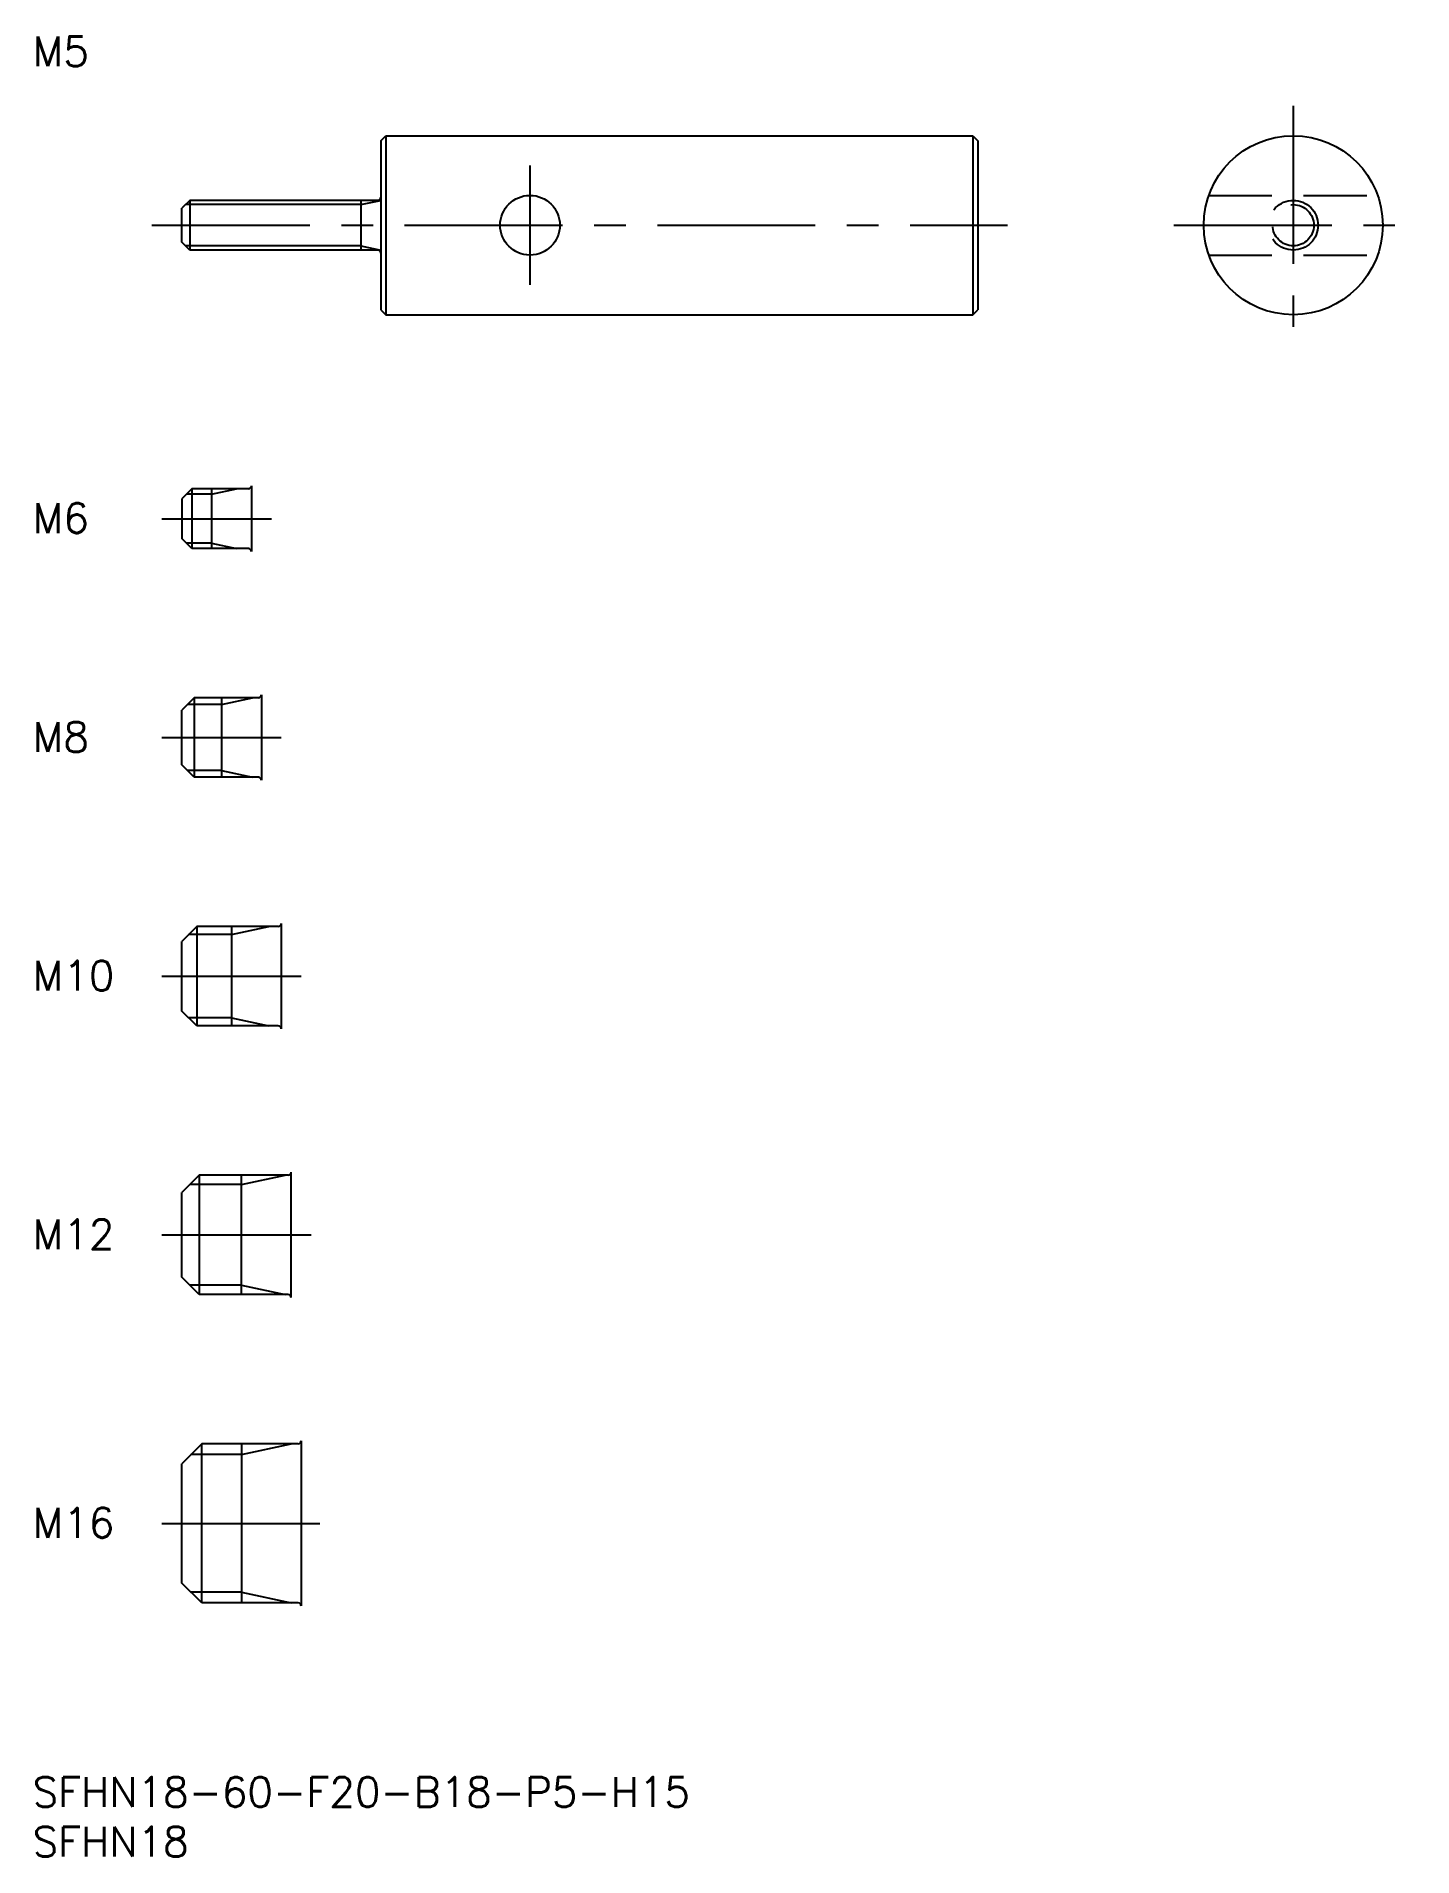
# Model space of a CAD drawing. Extents: x 0 to 139, y -8 to 175.
import ezdxf

# ---------------------------------------------------------------- set-up
doc = ezdxf.new("R2010")
doc.units = 0
doc.header["$LTSCALE"] = 0.5
doc.linetypes.add('CENTER', pattern=[50.8, 31.75, -6.35, 6.35, -6.35])
doc.linetypes.add('DASHED', pattern=[19.05, 12.7, -6.35])
for name, color, linetype in [('MSM_CENTER', 1, 'CENTER'), ('MSM_CONTINUOUS', 7, 'CONTINUOUS'), ('MSM_DASHED', 4, 'DASHED'), ('MSM_NARROW', 5, 'CONTINUOUS'), ('MSM_PART_NUMBER', 7, 'CONTINUOUS')]:
    doc.layers.add(name, color=color, linetype=linetype)
doc.styles.get("Standard").update_dxf_attribs({"font": 'txt.shx', "height": 1, "bigfont": 'bigfont.shx'})

# ---------------------------------------------------------------- blocks, each defined once
blk = doc.blocks.new('*U14')
at = {"layer": 'MSM_PART_NUMBER'}
blk.add_text('SFHN18-60-F20-B18-P5-H15', height=3, dxfattribs=at).set_placement((0, -3))
blk = doc.blocks.new('*U15')
at = {"layer": 'MSM_PART_NUMBER'}
blk.add_text('SFHN18', height=3, dxfattribs=at).set_placement((0, -8))
blk = doc.blocks.new('*U16')
at = {"layer": 'MSM_PART_NUMBER'}
blk.add_text('M16', height=3, dxfattribs=at).set_placement((0, 24.06))
blk = doc.blocks.new('*U17')
at = {"layer": 'MSM_PART_NUMBER'}
blk.add_text('M12', height=3, dxfattribs=at).set_placement((0, 53.06))
blk = doc.blocks.new('*U18')
at = {"layer": 'MSM_PART_NUMBER'}
blk.add_text('M10', height=3, dxfattribs=at).set_placement((0, 79.06))
blk = doc.blocks.new('*U19')
at = {"layer": 'MSM_PART_NUMBER'}
blk.add_text('M8', height=3, dxfattribs=at).set_placement((0, 103.06))
blk = doc.blocks.new('*U20')
at = {"layer": 'MSM_PART_NUMBER'}
blk.add_text('M6', height=3, dxfattribs=at).set_placement((0, 125.06))
blk = doc.blocks.new('*U21')
at = {"layer": 'MSM_PART_NUMBER'}
blk.add_text('M5', height=3, dxfattribs=at).set_placement((0, 171.98))

msp = doc.modelspace()

# ---------------------------------------------------------------- linework, layer by layer
at = {"layer": 'MSM_CENTER'}
for p, q in [((126.72, 168), (126.72, 144)), ((50, 162), (50, 150)), ((12, 156), (98, 156)), ((114.72, 156), (138.72, 156)), ((13, 126.5), (24, 126.5)), ((13, 104.5), (25, 104.5)), ((13, 80.5), (27, 80.5)), ((13, 54.5), (28, 54.5)), ((13, 25.5), (29, 25.5))]:
    msp.add_line(p, q, dxfattribs=at)
at = {"layer": 'MSM_CONTINUOUS'}
for p, q in [((35, 164.5), (35.5, 165)), ((35.5, 165), (94.5, 165)), ((35.5, 165), (35.5, 147)), ((94.5, 165), (94.5, 147)), ((94.5, 165), (95, 164.5)), ((35, 164.5), (35, 147.5)), ((95, 164.5), (95, 147.5)), ((15.8, 158.5), (15, 157.7)), ((15, 154.3), (15, 157.7)), ((34.7, 158.5), (15.8, 158.5)), ((15.8, 158.5), (15.8, 153.5)), ((33, 158.5), (33, 153.5)), ((15.8, 153.5), (15, 154.3)), ((34.7, 153.5), (15.8, 153.5)), ((35, 147.5), (35.5, 147)), ((35.5, 147), (94.5, 147)), ((94.5, 147), (95, 147.5)), ((16, 129.5), (15, 128.5)), ((15, 128.5), (15, 124.5)), ((21.7, 129.5), (16, 129.5)), ((16, 129.5), (16, 123.5)), ((18, 129.5), (18, 123.5)), ((22, 129.8), (22, 123.2)), ((16, 123.5), (15, 124.5)), ((21.7, 123.5), (16, 123.5)), ((16.25, 108.5), (15, 107.25)), ((22.7, 108.5), (16.25, 108.5)), ((16.25, 108.5), (16.25, 100.5)), ((19, 108.5), (19, 100.5)), ((23, 108.8), (23, 100.2)), ((15, 101.75), (15, 107.25)), ((16.25, 100.5), (15, 101.75)), ((22.7, 100.5), (16.25, 100.5)), ((16.5, 85.5), (15, 84)), ((24.7, 85.5), (16.5, 85.5)), ((16.5, 85.5), (16.5, 75.5)), ((20, 85.5), (20, 75.5)), ((25, 85.8), (25, 75.2)), ((15, 77), (15, 84)), ((16.5, 75.5), (15, 77)), ((24.7, 75.5), (16.5, 75.5)), ((16.75, 60.5), (15, 58.75)), ((25.7, 60.5), (16.75, 60.5)), ((16.75, 60.5), (16.75, 48.5)), ((21, 48.5), (21, 60.5)), ((26, 48.2), (26, 60.8)), ((15, 50.25), (15, 58.75)), ((16.75, 48.5), (15, 50.25)), ((25.7, 48.5), (16.75, 48.5)), ((17, 33.5), (15, 31.5)), ((26.7, 33.5), (17, 33.5)), ((17, 17.5), (17, 33.5)), ((21, 33.5), (21, 17.5)), ((27, 33.8), (27, 17.2)), ((15, 19.5), (15, 31.5)), ((17, 17.5), (15, 19.5)), ((26.7, 17.5), (17, 17.5))]:
    msp.add_line(p, q, dxfattribs=at)
for centre, radius in [((126.72, 156), 9), ((50, 156), 3)]:
    msp.add_circle(centre, radius, dxfattribs=at)
for centre, start, end in [((34.7, 158.8), 270, 0), ((34.7, 153.2), 0, 90), ((21.7, 129.8), 270, 0), ((21.7, 123.2), 0, 90), ((22.7, 108.8), 270, 0), ((22.7, 100.2), 0, 90), ((24.7, 85.8), 270, 0), ((24.7, 75.2), 0, 90), ((25.7, 60.8), 270, 0), ((25.7, 48.2), 0, 90), ((26.7, 33.8), 270, 0), ((26.7, 17.2), 0, 90)]:
    msp.add_arc(centre, 0.3, start, end, dxfattribs=at)
at = {"layer": 'MSM_DASHED'}
for p, q in [((118.23, 159), (135.2, 159)), ((118.23, 153), (135.2, 153))]:
    msp.add_line(p, q, dxfattribs=at)
for radius in [2.5, 2.07]:
    msp.add_circle((126.72, 156), radius, dxfattribs=at)
at = {"layer": 'MSM_NARROW'}
for p, q in [((33, 158.07), (15.37, 158.07)), ((33, 158.07), (35, 158.5)), ((33, 153.93), (15.37, 153.93)), ((33, 153.93), (35, 153.5)), ((18, 128.96), (15.46, 128.96)), ((18, 128.96), (20.5, 129.5)), ((18, 124.04), (15.46, 124.04)), ((18, 124.04), (20.5, 123.5)), ((19, 107.82), (22.12, 108.5)), ((19, 107.82), (15.57, 107.82)), ((19, 101.18), (15.57, 101.18)), ((19, 101.18), (22.12, 100.5)), ((20, 84.69), (15.69, 84.69)), ((20, 84.69), (23.75, 85.5)), ((20, 76.31), (15.69, 76.31)), ((20, 76.31), (23.75, 75.5)), ((21, 59.55), (25.38, 60.5)), ((21, 59.55), (15.8, 59.55)), ((21, 49.45), (15.8, 49.45)), ((21, 49.45), (25.38, 48.5)), ((21, 32.42), (26, 33.5)), ((21, 32.42), (15.92, 32.42)), ((21, 18.58), (15.92, 18.58)), ((21, 18.58), (26, 17.5))]:
    msp.add_line(p, q, dxfattribs=at)

# ---------------------------------------------------------------- block references
at = {"layer": 'MSM_CONTINUOUS'}
for name in ['*U21', '*U20', '*U19', '*U18', '*U17', '*U16', '*U14', '*U15']:
    msp.add_blockref(name, (0, 0), dxfattribs=at)

doc.saveas('drawing.dxf')
